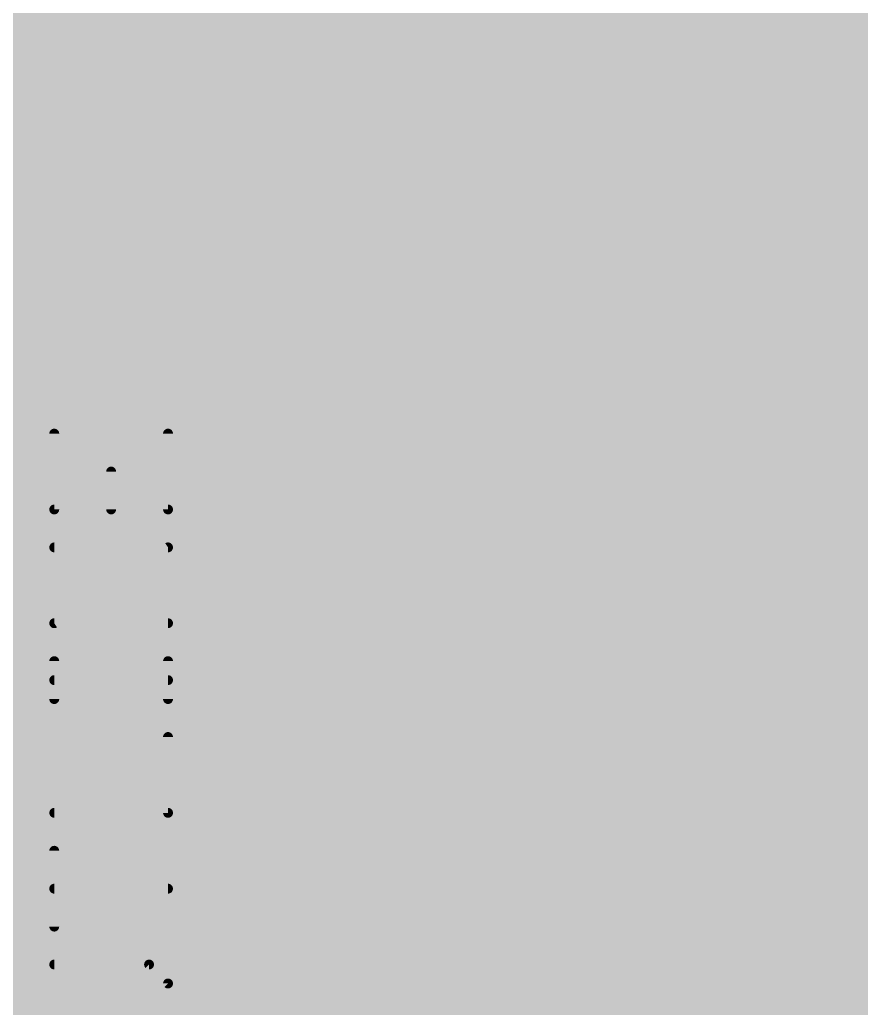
# Model space of a CAD drawing. Extents: x -0.1 to 54.7, y 0 to 86.4.
# Drawn here: x 8.59 to 17.23, y 32.19 to 42.35 of the extents above; entities that cross this region are included whole.
import ezdxf

# ---------------------------------------------------------------- set-up
doc = ezdxf.new("R2010")
doc.units = 0
for name, color, linetype in [('1', 22, 'CONTINUOUS'), ('16', 175, 'CONTINUOUS'), ('27', 253, 'CONTINUOUS')]:
    doc.layers.add(name, color=color, linetype=linetype)

msp = doc.modelspace()

# ---------------------------------------------------------------- linework, layer by layer
at = {"layer": '1'}
for points, const_width in [([(16.51, 76.2), (16.51, 29.21)], 1.27), ([(15.4686, 75.1586), (15.4686, 29.0029)], 0.4064), ([(5.5537, 42.2656), (15.4686, 42.2656)], 0.4064), ([(5.6054, 41.8592), (15.4686, 41.8592)], 0.4064), ([(5.5116, 41.4528), (15.4686, 41.4528)], 0.4064), ([(5.2225, 41.0464), (15.4686, 41.0464)], 0.4064), ([(1.2827, 40.64), (15.4686, 40.64)], 0.4064), ([(5.2225, 40.2336), (15.4686, 40.2336)], 0.4064), ([(5.5116, 39.8272), (15.4686, 39.8272)], 0.4064), ([(5.6054, 39.4208), (15.4686, 39.4208)], 0.4064), ([(5.5537, 39.0144), (15.4686, 39.0144)], 0.4064), ([(5.3241, 38.608), (15.4686, 38.608)], 0.4064), ([(1.2827, 38.2016), (15.4686, 38.2016)], 0.4064), ([(5.1208, 37.7952), (15.4686, 37.7952)], 0.4064), ([(5.4695, 37.3888), (15.4686, 37.3888)], 0.4064), ([(5.6054, 36.9824), (15.4686, 36.9824)], 0.4064), ([(5.5958, 36.576), (15.4686, 36.576)], 0.4064), ([(5.4257, 36.1696), (15.4686, 36.1696)], 0.4064), ([(4.9018, 35.7632), (15.4686, 35.7632)], 0.4064), ([(4.9018, 35.3568), (15.4686, 35.3568)], 0.4064), ([(5.4257, 34.9504), (15.4686, 34.9504)], 0.4064), ([(5.5958, 34.544), (15.4686, 34.544)], 0.4064), ([(5.6054, 34.1376), (15.4686, 34.1376)], 0.4064), ([(5.4695, 33.7312), (15.4686, 33.7312)], 0.4064), ([(5.1209, 33.3248), (15.4686, 33.3248)], 0.4064), ([(1.2827, 32.9184), (15.4686, 32.9184)], 0.4064), ([(5.3241, 32.512), (15.4686, 32.512)], 0.4064), ([(5.5537, 32.1056), (15.4686, 32.1056)], 0.4064)]:
    msp.add_lwpolyline(points, dxfattribs=dict(at, const_width=const_width))
at = {"layer": '1', "const_width": 0.2032}
for points in [[(15.4686, 42.164, 1), (15.4686, 42.3672)], [(15.4686, 41.7576, 1), (15.4686, 41.9608)], [(15.4686, 41.3512, 1), (15.4686, 41.5544)], [(15.4686, 40.9448, 1), (15.4686, 41.148)], [(15.4686, 40.5384, 1), (15.4686, 40.7416)], [(15.4686, 40.132, 1), (15.4686, 40.3352)], [(15.4686, 39.7256, 1), (15.4686, 39.9288)], [(15.4686, 39.3192, 1), (15.4686, 39.5224)], [(15.4686, 38.9128, 1), (15.4686, 39.116)], [(15.4686, 38.5064, 1), (15.4686, 38.7096)], [(15.4686, 38.1, 1), (15.4686, 38.3032)], [(15.4686, 37.6936, 1), (15.4686, 37.8968)], [(15.4686, 37.2872, 1), (15.4686, 37.4904)], [(15.4686, 36.8808, 1), (15.4686, 37.084)], [(15.4686, 36.4744, 1), (15.4686, 36.6776)], [(15.4686, 36.068, 1), (15.4686, 36.2712)], [(15.4686, 35.6616, 1), (15.4686, 35.8648)], [(15.4686, 35.2552, 1), (15.4686, 35.4584)], [(15.4686, 34.8488, 1), (15.4686, 35.052)], [(15.4686, 34.4424, 1), (15.4686, 34.6456)], [(15.4686, 34.036, 1), (15.4686, 34.2392)], [(15.4686, 33.6296, 1), (15.4686, 33.8328)], [(15.4686, 33.2232, 1), (15.4686, 33.4264)], [(15.4686, 32.8168, 1), (15.4686, 33.02)], [(15.4686, 32.4104, 1), (15.4686, 32.6136)], [(15.4686, 32.004, 1), (15.4686, 32.2072)]]:
    msp.add_lwpolyline(points, format="xyb", dxfattribs=at)
at = {"layer": '16', "const_width": 0.4064}
for points in [[(5.5537, 42.2656), (49.0563, 42.2656)], [(5.6054, 41.8592), (49.0046, 41.8592)], [(5.5116, 41.4528), (49.0984, 41.4528)], [(5.2225, 41.0464), (49.3875, 41.0464)], [(1.2827, 40.64), (53.3273, 40.64)], [(5.2225, 40.2336), (49.3875, 40.2336)], [(5.5116, 39.8272), (49.0984, 39.8272)], [(5.6054, 39.4208), (49.0046, 39.4208)], [(5.5537, 39.0144), (49.0563, 39.0144)], [(5.3241, 38.608), (49.2859, 38.608)], [(1.2827, 38.2016), (53.3273, 38.2016)], [(5.1208, 37.7952), (49.4891, 37.7952)], [(5.4695, 37.3888), (49.1405, 37.3888)], [(5.6054, 36.9824), (49.0046, 36.9824)], [(5.5958, 36.576), (49.0142, 36.576)], [(5.4257, 36.1696), (49.1843, 36.1696)], [(4.9018, 35.7632), (49.7082, 35.7632)], [(4.9018, 35.3568), (49.7082, 35.3568)], [(5.4257, 34.9504), (49.1843, 34.9504)], [(5.5958, 34.544), (49.0142, 34.544)], [(5.6054, 34.1376), (49.0046, 34.1376)], [(5.4695, 33.7312), (49.1405, 33.7312)], [(5.1209, 33.3248), (49.4891, 33.3248)], [(1.2827, 32.9184), (53.3273, 32.9184)], [(5.3241, 32.512), (49.2859, 32.512)], [(5.5537, 32.1056), (49.0563, 32.1056)]]:
    msp.add_lwpolyline(points, dxfattribs=at)
at = {"layer": '27', "const_width": 0.1016}
for points in [[(8.9398, 38.1003), (8.9398, 37.3207)], [(10.1092, 37.3207), (10.1092, 38.1003)], [(9.5245, 37.3207), (9.5245, 37.7105)], [(8.9398, 37.3207), (10.1092, 37.3207)], [(8.9398, 36.1514), (10.1092, 36.9309)], [(10.1092, 36.9309), (8.9398, 36.9309)], [(10.1092, 36.1514), (8.9398, 36.1514)], [(8.9398, 35.3718), (8.9398, 35.7615)], [(10.1092, 35.3718), (10.1092, 35.7615)], [(10.1092, 35.5667), (8.9398, 35.5667)], [(10.1092, 34.2024), (10.1092, 34.982)], [(8.9398, 34.2024), (10.1092, 34.2024)], [(8.9398, 33.033), (8.9398, 33.8126)], [(10.1092, 33.4228), (8.9398, 33.4228)], [(9.9143, 32.6432), (8.9398, 32.6432)], [(10.1092, 32.4483), (9.9143, 32.6432)], [(10.1092, 32.0585), (10.1092, 32.4483)]]:
    msp.add_lwpolyline(points, dxfattribs=at)
at = {"layer": '27', "const_width": 0.0508}
for points in [[(8.9652, 38.1003, 1), (8.9144, 38.1003)], [(10.1346, 38.1003, 1), (10.0838, 38.1003)], [(9.5499, 37.7105, 1), (9.4991, 37.7105)], [(8.9398, 37.3461, 1), (8.9398, 37.2953)], [(8.9144, 37.3207, 1), (8.9652, 37.3207)], [(9.4991, 37.3207, 1), (9.5499, 37.3207)], [(10.0838, 37.3207, 1), (10.1346, 37.3207)], [(10.1092, 37.2953, 1), (10.1092, 37.3461)], [(8.9398, 36.9563, 1), (8.9398, 36.9055)], [(10.1233, 36.9098, 1), (10.0951, 36.9521)], [(10.1092, 36.9055, 1), (10.1092, 36.9563)], [(8.9257, 36.1725, 1), (8.9539, 36.1302)], [(8.9398, 36.1767, 1), (8.9398, 36.126)], [(10.1092, 36.126, 1), (10.1092, 36.1767)], [(8.9652, 35.7615, 1), (8.9144, 35.7615)], [(10.1346, 35.7615, 1), (10.0838, 35.7615)], [(8.9398, 35.5921, 1), (8.9398, 35.5413)], [(10.1092, 35.5413, 1), (10.1092, 35.5921)], [(8.9144, 35.3718, 1), (8.9652, 35.3718)], [(10.0838, 35.3718, 1), (10.1346, 35.3718)], [(10.1346, 34.982, 1), (10.0838, 34.982)], [(8.9398, 34.2278, 1), (8.9398, 34.177)], [(10.1092, 34.177, 1), (10.1092, 34.2278)], [(10.0838, 34.2024, 1), (10.1346, 34.2024)], [(8.9652, 33.8126, 1), (8.9144, 33.8126)], [(8.9398, 33.4482, 1), (8.9398, 33.3974)], [(10.1092, 33.3974, 1), (10.1092, 33.4482)], [(8.9144, 33.033, 1), (8.9652, 33.033)], [(8.9398, 32.6686, 1), (8.9398, 32.6178)], [(9.9323, 32.6611, 1), (9.8963, 32.6252)], [(9.9143, 32.6178, 1), (9.9143, 32.6686)], [(10.1346, 32.4483, 1), (10.0838, 32.4483)], [(10.0912, 32.4303, 1), (10.1272, 32.4662)]]:
    msp.add_lwpolyline(points, format="xyb", dxfattribs=at)

doc.saveas('drawing.dxf')
